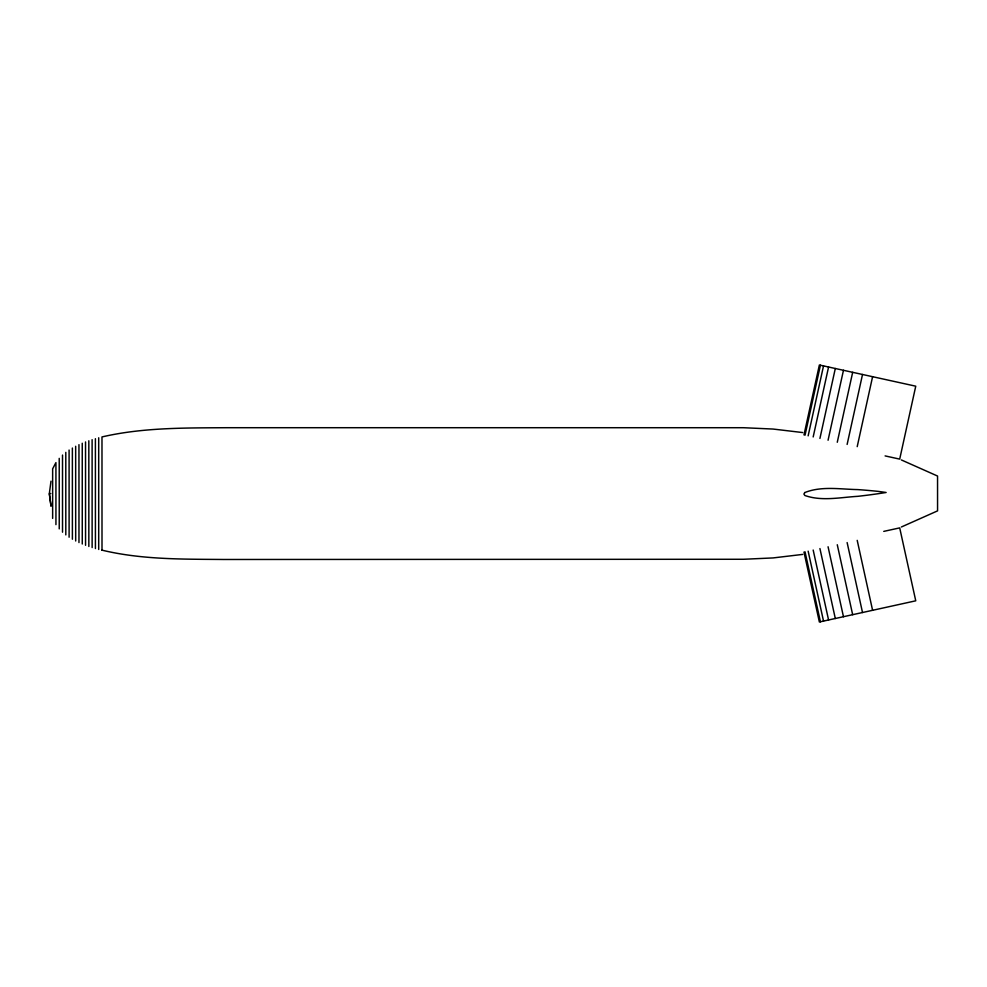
<?xml version="1.0" encoding="UTF-8"?>
<svg xmlns="http://www.w3.org/2000/svg" width="987" height="987" viewBox="0 0 987 987"><rect width="100%" height="100%" fill="white"/><g stroke="black" fill="none" stroke-linecap="round" stroke-linejoin="round"><path stroke-width="1.48" d="M50.991 481.175L49.35 493.5L50.769 493.5M803.973 434.934L819.37 364.993L915.751 386.188L899.7 459.115L885.105 455.908M805.034 435.168L820.419 365.215M808.143 435.847L823.528 365.906M813.177 436.957L828.574 367.016M819.926 438.438L835.31 368.496M828.068 440.239L843.466 370.285M837.272 442.262L852.669 372.309M847.13 444.434L862.515 374.48M857.209 446.642L872.594 376.701M901.39 526.984L937.564 510.871L937.551 476.042L901.365 459.942M883.76 531.388L899.7 527.885L915.751 600.812L819.37 622.007L803.973 552.066M802.702 554.41L773.105 557.926L743.495 559.271L223.728 559.481C183.076 559.123 141.77 559.752 102.006 550.154M802.678 432.553L773.08 429.049L743.47 427.716L226.985 427.704C185.235 427.976 142.905 427.433 101.982 436.933L102.006 550.314M857.209 540.358L872.594 610.299M847.13 542.566L862.515 612.52M837.272 544.738L852.669 614.691M828.068 546.761L843.466 616.715M819.926 548.562L835.31 618.504M813.177 550.043L828.574 619.984M808.143 551.153L823.528 621.094M805.034 551.832L820.419 621.785M51.003 505.85L49.35 493.759L51.003 506.084M98.7 437.772L98.712 549.463M95.406 438.697L95.431 548.55M92.112 439.684L92.136 547.563M88.83 440.77L88.842 546.477M85.536 441.942L85.561 545.305M82.242 443.237L82.266 544.01M78.96 444.668L78.972 542.579M75.666 446.26L75.691 540.999M72.372 448.036L72.396 539.223M69.09 450.035L69.102 537.212M65.796 452.354L65.808 534.905M62.514 455.069L62.526 532.19M59.22 458.363L59.232 528.884M55.938 524.64L55.926 462.619L52.644 468.85L52.644 518.409M804.775 492.562L803.911 494.043L804.837 495.486C821.715 501.482 840.356 497.362 857.789 496.325A617.22 617.22 0 0 0 878.307 493.685L886.129 492.488L878.257 491.39A617.22 617.22 0 0 0 857.654 489.589C840.196 489.256 821.406 485.888 804.775 492.562"/></g></svg>
